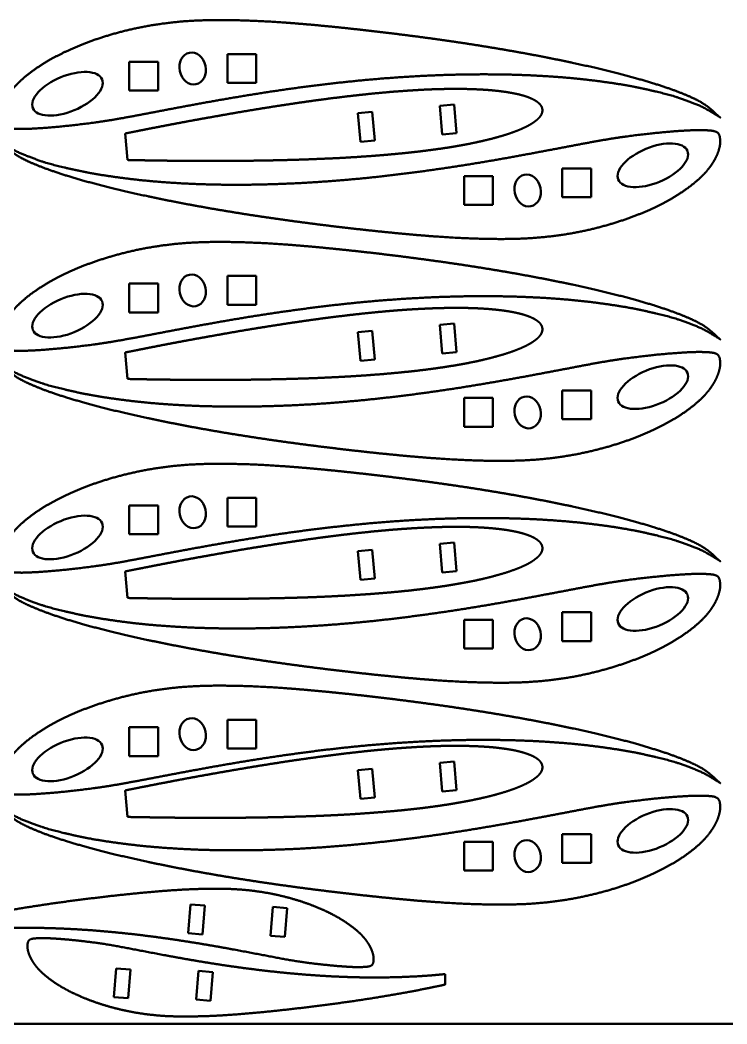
# Model space of a CAD drawing. Header units: inches. Extents: x -3.7 to 31.8, y -0.3 to 62.6.
# Drawn here: x 9.48 to 19.14, y 27.2 to 40.92 of the extents above; entities that cross this region are included whole.
import ezdxf

# ---------------------------------------------------------------- set-up
doc = ezdxf.new("R2010")
doc.units = ezdxf.units.IN
doc.header["$MEASUREMENT"] = 0
doc.layers.add('Visible (ISO)', color=7, linetype='Continuous', lineweight=50)

msp = doc.modelspace()

# ---------------------------------------------------------------- linework, layer by layer
at = {"layer": 'Visible (ISO)'}
for p, q in [((11.37, 40.349), (10.976, 40.349)), ((10.976, 40.349), (10.976, 39.956)), ((11.37, 39.956), (11.37, 40.349)), ((12.711, 40.454), (12.318, 40.454)), ((12.318, 40.454), (12.318, 40.06)), ((12.711, 40.06), (12.711, 40.454)), ((12.318, 40.06), (12.711, 40.06)), ((10.976, 39.956), (11.37, 39.956)), ((14.296, 39.665), (14.1, 39.647)), ((14.1, 39.647), (14.135, 39.255)), ((14.331, 39.272), (14.296, 39.665)), ((15.414, 39.764), (15.218, 39.747)), ((15.218, 39.747), (15.253, 39.355)), ((15.449, 39.372), (15.414, 39.764)), ((10.951, 39.007), (10.919, 39.369)), ((15.253, 39.355), (15.449, 39.372)), ((14.135, 39.255), (14.331, 39.272)), ((17.286, 38.891), (16.892, 38.891)), ((16.892, 38.891), (16.892, 38.497)), ((17.286, 38.497), (17.286, 38.891)), ((15.944, 38.786), (15.55, 38.786)), ((15.55, 38.786), (15.55, 38.393)), ((15.944, 38.393), (15.944, 38.786)), ((16.892, 38.497), (17.286, 38.497)), ((15.55, 38.393), (15.944, 38.393)), ((11.37, 37.318), (10.976, 37.318)), ((10.976, 37.318), (10.976, 36.924)), ((11.37, 36.924), (11.37, 37.318)), ((12.711, 37.422), (12.318, 37.422)), ((12.318, 37.422), (12.318, 37.029)), ((12.711, 37.029), (12.711, 37.422)), ((10.976, 36.924), (11.37, 36.924)), ((12.318, 37.029), (12.711, 37.029)), ((15.414, 36.772), (15.218, 36.755)), ((15.449, 36.38), (15.414, 36.772)), ((14.296, 36.672), (14.1, 36.655)), ((14.1, 36.655), (14.135, 36.263)), ((14.331, 36.28), (14.296, 36.672)), ((15.218, 36.755), (15.253, 36.363)), ((10.951, 36.015), (10.919, 36.377)), ((15.253, 36.363), (15.449, 36.38)), ((14.135, 36.263), (14.331, 36.28)), ((17.286, 35.859), (16.892, 35.859)), ((16.892, 35.859), (16.892, 35.466)), ((17.286, 35.466), (17.286, 35.859)), ((15.944, 35.755), (15.55, 35.755)), ((15.55, 35.755), (15.55, 35.361)), ((15.944, 35.361), (15.944, 35.755)), ((16.892, 35.466), (17.286, 35.466)), ((15.55, 35.361), (15.944, 35.361)), ((12.711, 34.391), (12.318, 34.391)), ((12.318, 34.391), (12.318, 33.997)), ((12.711, 33.997), (12.711, 34.391)), ((11.37, 34.286), (10.976, 34.286)), ((10.976, 34.286), (10.976, 33.893)), ((11.37, 33.893), (11.37, 34.286)), ((10.976, 33.893), (11.37, 33.893)), ((12.318, 33.997), (12.711, 33.997)), ((15.414, 33.78), (15.218, 33.763)), ((15.218, 33.763), (15.253, 33.37)), ((15.449, 33.388), (15.414, 33.78)), ((14.296, 33.68), (14.1, 33.663)), ((14.1, 33.663), (14.135, 33.271)), ((14.331, 33.288), (14.296, 33.68)), ((10.951, 33.023), (10.919, 33.385)), ((15.253, 33.37), (15.449, 33.388)), ((14.135, 33.271), (14.331, 33.288)), ((17.286, 32.828), (16.892, 32.828)), ((16.892, 32.828), (16.892, 32.434)), ((17.286, 32.434), (17.286, 32.828)), ((15.944, 32.723), (15.55, 32.723)), ((15.55, 32.723), (15.55, 32.33)), ((15.944, 32.33), (15.944, 32.723)), ((16.892, 32.434), (17.286, 32.434)), ((15.55, 32.33), (15.944, 32.33)), ((12.711, 31.359), (12.318, 31.359)), ((12.318, 31.359), (12.318, 30.966)), ((12.711, 30.966), (12.711, 31.359)), ((10.976, 31.255), (10.976, 30.861)), ((11.37, 31.255), (10.976, 31.255)), ((11.37, 30.861), (11.37, 31.255)), ((12.318, 30.966), (12.711, 30.966)), ((10.976, 30.861), (11.37, 30.861)), ((15.414, 30.788), (15.218, 30.77)), ((15.218, 30.77), (15.253, 30.378)), ((15.449, 30.396), (15.414, 30.788)), ((14.296, 30.688), (14.1, 30.671)), ((14.1, 30.671), (14.135, 30.279)), ((14.331, 30.296), (14.296, 30.688)), ((10.951, 30.031), (10.919, 30.392)), ((15.253, 30.378), (15.449, 30.396)), ((14.135, 30.279), (14.331, 30.296)), ((17.286, 29.797), (16.892, 29.797)), ((16.892, 29.797), (16.892, 29.403)), ((17.286, 29.403), (17.286, 29.797)), ((15.944, 29.692), (15.55, 29.692)), ((15.55, 29.692), (15.55, 29.298)), ((15.944, 29.298), (15.944, 29.692)), ((16.892, 29.403), (17.286, 29.403)), ((15.55, 29.298), (15.944, 29.298)), ((11.813, 28.835), (11.781, 28.442)), ((12.01, 28.819), (11.813, 28.835)), ((11.978, 28.426), (12.01, 28.819)), ((12.937, 28.8), (12.905, 28.408)), ((13.133, 28.784), (12.937, 28.8)), ((13.101, 28.392), (13.133, 28.784)), ((11.781, 28.442), (11.978, 28.426)), ((12.905, 28.408), (13.101, 28.392)), ((10.797, 27.961), (10.765, 27.569)), ((10.994, 27.945), (10.797, 27.961)), ((10.962, 27.553), (10.994, 27.945)), ((11.921, 27.927), (11.889, 27.534)), ((12.117, 27.911), (11.921, 27.927)), ((12.085, 27.518), (12.117, 27.911)), ((15.292, 27.883), (15.292, 27.74)), ((10.765, 27.569), (10.962, 27.553)), ((11.889, 27.534), (12.085, 27.518)), ((-3.674, 27.202), (31.759, 27.202))]:
    msp.add_line(p, q, dxfattribs=at)
for centre, major_axis, ratio in [((11.842, 40.257), (0.045, -0.215), 0.817733), ((10.131, 39.912), (0.473, 0.196), 0.475362), ((18.13, 38.935), (-0.473, -0.196), 0.475362), ((16.419, 38.59), (-0.045, 0.215), 0.817733), ((11.842, 37.225), (0.045, -0.215), 0.817733), ((10.131, 36.88), (0.473, 0.196), 0.475362), ((18.13, 35.903), (-0.473, -0.196), 0.475362), ((16.419, 35.558), (-0.045, 0.215), 0.817733), ((11.842, 34.194), (0.045, -0.215), 0.817733), ((10.131, 33.849), (0.473, 0.196), 0.475362), ((18.13, 32.872), (-0.473, -0.196), 0.475362), ((16.419, 32.527), (-0.045, 0.215), 0.817733), ((11.842, 31.162), (0.045, -0.215), 0.817733), ((10.131, 30.817), (0.473, 0.196), 0.475362), ((18.13, 29.84), (-0.473, -0.196), 0.475362), ((16.419, 29.495), (-0.045, 0.215), 0.817733)]:
    msp.add_ellipse(centre, major_axis=major_axis, ratio=ratio, dxfattribs=at)
for points, degree, knots in [([(19.053, 39.587), (19.053, 39.587), (19.041, 39.595), (18.982, 39.634), (18.982, 39.629), (18.798, 39.746), (18.716, 39.767), (18.457, 39.878), (18.24, 39.924), (17.925, 40.005), (17.602, 40.056), (17.228, 40.109), (16.834, 40.144), (16.412, 40.17), (15.973, 40.18), (15.518, 40.178), (15.055, 40.163), (14.588, 40.135), (14.121, 40.095), (13.661, 40.045), (13.209, 39.987), (12.772, 39.922), (12.353, 39.852), (11.954, 39.782), (11.579, 39.711), (11.23, 39.645), (10.908, 39.582), (10.614, 39.532), (10.344, 39.498), (10.1, 39.47), (9.883, 39.449), (9.694, 39.438), (9.536, 39.428), (9.405, 39.433), (9.304, 39.437), (9.224, 39.461), (9.211, 39.537), (9.205, 39.613), (9.226, 39.701), (9.26, 39.792), (9.315, 39.889), (9.387, 39.989), (9.482, 40.087), (9.598, 40.185), (9.733, 40.283), (9.888, 40.378), (10.061, 40.469), (10.251, 40.556), (10.459, 40.637), (10.682, 40.711), (10.921, 40.776), (11.172, 40.832), (11.439, 40.875), (11.718, 40.906), (12.012, 40.92), (12.322, 40.92), (12.645, 40.913), (12.979, 40.894), (13.325, 40.869), (13.679, 40.836), (14.039, 40.799), (14.402, 40.757), (14.766, 40.713), (15.127, 40.665), (15.484, 40.614), (15.832, 40.56), (16.171, 40.503), (16.499, 40.444), (16.812, 40.382), (17.11, 40.32), (17.391, 40.256), (17.653, 40.192), (17.894, 40.127), (18.112, 40.064), (18.31, 40), (18.479, 39.94), (18.633, 39.875), (18.747, 39.824), (18.86, 39.756), (18.908, 39.714), (18.997, 39.639), (19.002, 39.626), (19.043, 39.594), (19.053, 39.587), (19.053, 39.587)], 5, [-1, -1, -1, -1, -1, -1, -0.993452, -0.98756, -0.979253, -0.969034, -0.957285, -0.944279, -0.930259, -0.915409, -0.899867, -0.88375, -0.867165, -0.850213, -0.83299, -0.81559, -0.798102, -0.780614, -0.76321, -0.745973, -0.728985, -0.712325, -0.696073, -0.680307, -0.665097, -0.650486, -0.636501, -0.623172, -0.610538, -0.59865, -0.587609, -0.577556, -0.568651, -0.560737, -0.553486, -0.546561, -0.539588, -0.532169, -0.524204, -0.515739, -0.506781, -0.497336, -0.48741, -0.477009, -0.466145, -0.454854, -0.443167, -0.431115, -0.418729, -0.406034, -0.393048, -0.379774, -0.3662, -0.352315, -0.338113, -0.3236, -0.308799, -0.293754, -0.278514, -0.263136, -0.247678, -0.232202, -0.216768, -0.201431, -0.186243, -0.171254, -0.156512, -0.142066, -0.127966, -0.114263, -0.10101, -0.08826, -0.07607, -0.0645, -0.053614, -0.043466, -0.034068, -0.025421, -0.017617, -0.010963, -0.00602, 0, 0, 0, 0, 0, 0]), ([(10.919, 39.369), (10.939, 39.373), (10.994, 39.384), (11.085, 39.402), (11.213, 39.428), (11.358, 39.456), (11.508, 39.485), (11.661, 39.514), (11.817, 39.543), (11.977, 39.572), (12.139, 39.601), (12.303, 39.63), (12.469, 39.659), (12.636, 39.687), (12.804, 39.714), (12.974, 39.741), (13.143, 39.767), (13.312, 39.792), (13.481, 39.816), (13.649, 39.839), (13.816, 39.86), (13.981, 39.88), (14.143, 39.898), (14.304, 39.915), (14.462, 39.93), (14.616, 39.943), (14.767, 39.954), (14.914, 39.963), (15.057, 39.971), (15.196, 39.976), (15.33, 39.978), (15.458, 39.979), (15.581, 39.978), (15.698, 39.974), (15.81, 39.969), (15.915, 39.961), (16.013, 39.951), (16.105, 39.94), (16.19, 39.926), (16.267, 39.911), (16.338, 39.894), (16.4, 39.875), (16.456, 39.854), (16.503, 39.832), (16.543, 39.808), (16.575, 39.783), (16.6, 39.756), (16.616, 39.727), (16.623, 39.696), (16.621, 39.664), (16.611, 39.632), (16.592, 39.601), (16.564, 39.57), (16.529, 39.54), (16.486, 39.51), (16.436, 39.48), (16.377, 39.45), (16.311, 39.421), (16.237, 39.392), (16.156, 39.363), (16.068, 39.336), (15.973, 39.309), (15.871, 39.283), (15.762, 39.258), (15.648, 39.233), (15.527, 39.21), (15.4, 39.188), (15.268, 39.167), (15.131, 39.148), (14.989, 39.129), (14.842, 39.112), (14.692, 39.097), (14.537, 39.082), (14.379, 39.069), (14.219, 39.057), (14.055, 39.046), (13.889, 39.036), (13.721, 39.028), (13.552, 39.021), (13.382, 39.014), (13.211, 39.009), (13.039, 39.004), (12.868, 39.001), (12.698, 38.998), (12.528, 38.996), (12.359, 38.995), (12.193, 38.994), (12.028, 38.994), (11.866, 38.995), (11.707, 38.996), (11.551, 38.997), (11.399, 38.999), (11.251, 39.001), (11.12, 39.004), (11.028, 39.005), (10.972, 39.007), (10.951, 39.007)], 4, [0.1162186, 0.1162186, 0.1162186, 0.1162186, 0.1162186, 0.1216716, 0.1306685, 0.1398079, 0.1490772, 0.1584637, 0.1679549, 0.1775388, 0.1872032, 0.1969361, 0.2067257, 0.2165603, 0.226428, 0.2363173, 0.2462166, 0.2561142, 0.2659987, 0.2758584, 0.2856819, 0.2954577, 0.3051742, 0.3148198, 0.3243831, 0.3338524, 0.343216, 0.3524623, 0.3615794, 0.3705553, 0.3793781, 0.3880354, 0.3965147, 0.4048035, 0.4128887, 0.420757, 0.4283948, 0.4357882, 0.4429226, 0.4497836, 0.4563564, 0.4626268, 0.4685814, 0.47421, 0.4795081, 0.4844828, 0.4891614, 0.4936018, 0.4978859, 0.5021141, 0.5063982, 0.5108386, 0.5155172, 0.5204919, 0.52579, 0.5314186, 0.5373732, 0.5436436, 0.5502164, 0.5570774, 0.5642118, 0.5716052, 0.579243, 0.5871113, 0.5951965, 0.6034853, 0.6119646, 0.6206219, 0.6294447, 0.6384206, 0.6475377, 0.656784, 0.6661476, 0.6756169, 0.6851802, 0.6948258, 0.7045423, 0.7143181, 0.7241416, 0.7340013, 0.7438858, 0.7537834, 0.7636827, 0.773572, 0.7834397, 0.7932743, 0.8030639, 0.8127968, 0.8224612, 0.8320451, 0.8415363, 0.8509228, 0.8601921, 0.8693315, 0.8783284, 0.8837814, 0.8837814, 0.8837814, 0.8837814, 0.8837814]), ([(9.209, 39.259), (9.209, 39.26), (9.22, 39.252), (9.279, 39.212), (9.28, 39.217), (9.464, 39.1), (9.546, 39.08), (9.804, 38.968), (10.022, 38.923), (10.337, 38.842), (10.66, 38.791), (11.033, 38.738), (11.427, 38.702), (11.849, 38.677), (12.289, 38.666), (12.743, 38.668), (13.206, 38.684), (13.674, 38.712), (14.14, 38.751), (14.601, 38.802), (15.052, 38.86), (15.489, 38.925), (15.909, 38.994), (16.307, 39.065), (16.682, 39.136), (17.031, 39.202), (17.353, 39.264), (17.647, 39.314), (17.917, 39.349), (18.162, 39.376), (18.379, 39.397), (18.568, 39.409), (18.725, 39.418), (18.857, 39.414), (18.958, 39.409), (19.037, 39.386), (19.05, 39.309), (19.056, 39.233), (19.036, 39.145), (19.002, 39.054), (18.947, 38.957), (18.874, 38.858), (18.779, 38.759), (18.663, 38.662), (18.528, 38.564), (18.373, 38.469), (18.201, 38.377), (18.01, 38.29), (17.803, 38.21), (17.579, 38.136), (17.341, 38.07), (17.089, 38.014), (16.823, 37.971), (16.543, 37.941), (16.249, 37.926), (15.94, 37.926), (15.617, 37.934), (15.282, 37.952), (14.937, 37.978), (14.583, 38.011), (14.223, 38.048), (13.859, 38.089), (13.495, 38.134), (13.134, 38.182), (12.778, 38.233), (12.429, 38.287), (12.09, 38.344), (11.763, 38.403), (11.449, 38.464), (11.151, 38.527), (10.87, 38.59), (10.609, 38.654), (10.367, 38.719), (10.149, 38.782), (9.951, 38.847), (9.782, 38.907), (9.628, 38.971), (9.514, 39.023), (9.401, 39.09), (9.354, 39.133), (9.265, 39.207), (9.26, 39.221), (9.218, 39.252), (9.209, 39.259), (9.209, 39.259)], 5, [-1, -1, -1, -1, -1, -1, -0.993452, -0.98756, -0.979253, -0.969034, -0.957285, -0.944279, -0.930259, -0.915409, -0.899867, -0.88375, -0.867165, -0.850213, -0.83299, -0.81559, -0.798102, -0.780614, -0.76321, -0.745973, -0.728985, -0.712325, -0.696073, -0.680307, -0.665097, -0.650486, -0.636501, -0.623172, -0.610538, -0.59865, -0.587609, -0.577556, -0.568651, -0.560737, -0.553486, -0.546561, -0.539588, -0.532169, -0.524204, -0.515739, -0.506781, -0.497336, -0.48741, -0.477009, -0.466145, -0.454854, -0.443167, -0.431115, -0.418729, -0.406034, -0.393048, -0.379774, -0.3662, -0.352315, -0.338113, -0.3236, -0.308799, -0.293754, -0.278514, -0.263136, -0.247678, -0.232202, -0.216768, -0.201431, -0.186243, -0.171254, -0.156512, -0.142066, -0.127966, -0.114263, -0.10101, -0.08826, -0.07607, -0.0645, -0.053614, -0.043466, -0.034068, -0.025421, -0.017617, -0.010963, -0.00602, 0, 0, 0, 0, 0, 0]), ([(19.053, 36.556), (19.053, 36.555), (19.041, 36.563), (18.982, 36.603), (18.982, 36.598), (18.798, 36.715), (18.716, 36.735), (18.457, 36.847), (18.24, 36.892), (17.925, 36.973), (17.602, 37.024), (17.228, 37.077), (16.834, 37.113), (16.412, 37.138), (15.973, 37.149), (15.518, 37.147), (15.055, 37.131), (14.588, 37.103), (14.121, 37.064), (13.661, 37.013), (13.209, 36.955), (12.772, 36.89), (12.353, 36.821), (11.954, 36.75), (11.579, 36.679), (11.23, 36.613), (10.908, 36.551), (10.614, 36.501), (10.344, 36.466), (10.1, 36.439), (9.883, 36.418), (9.694, 36.406), (9.536, 36.397), (9.405, 36.401), (9.304, 36.406), (9.224, 36.429), (9.211, 36.506), (9.205, 36.582), (9.226, 36.67), (9.26, 36.761), (9.315, 36.858), (9.387, 36.957), (9.482, 37.056), (9.598, 37.153), (9.733, 37.251), (9.888, 37.346), (10.061, 37.438), (10.251, 37.525), (10.459, 37.605), (10.682, 37.679), (10.921, 37.745), (11.172, 37.801), (11.439, 37.844), (11.718, 37.874), (12.012, 37.889), (12.322, 37.889), (12.645, 37.881), (12.979, 37.863), (13.325, 37.837), (13.679, 37.804), (14.039, 37.767), (14.402, 37.726), (14.766, 37.681), (15.127, 37.633), (15.484, 37.582), (15.832, 37.528), (16.171, 37.471), (16.499, 37.412), (16.812, 37.351), (17.11, 37.288), (17.391, 37.225), (17.653, 37.161), (17.894, 37.096), (18.112, 37.033), (18.31, 36.968), (18.479, 36.908), (18.633, 36.844), (18.747, 36.792), (18.86, 36.725), (18.908, 36.682), (18.997, 36.608), (19.002, 36.594), (19.043, 36.563), (19.053, 36.556), (19.053, 36.556)], 5, [-1, -1, -1, -1, -1, -1, -0.993452, -0.98756, -0.979253, -0.969034, -0.957285, -0.944279, -0.930259, -0.915409, -0.899867, -0.88375, -0.867165, -0.850213, -0.83299, -0.81559, -0.798102, -0.780614, -0.76321, -0.745973, -0.728985, -0.712325, -0.696073, -0.680307, -0.665097, -0.650486, -0.636501, -0.623172, -0.610538, -0.59865, -0.587609, -0.577556, -0.568651, -0.560737, -0.553486, -0.546561, -0.539588, -0.532169, -0.524204, -0.515739, -0.506781, -0.497336, -0.48741, -0.477009, -0.466145, -0.454854, -0.443167, -0.431115, -0.418729, -0.406034, -0.393048, -0.379774, -0.3662, -0.352315, -0.338113, -0.3236, -0.308799, -0.293754, -0.278514, -0.263136, -0.247678, -0.232202, -0.216768, -0.201431, -0.186243, -0.171254, -0.156512, -0.142066, -0.127966, -0.114263, -0.10101, -0.08826, -0.07607, -0.0645, -0.053614, -0.043466, -0.034068, -0.025421, -0.017617, -0.010963, -0.00602, 0, 0, 0, 0, 0, 0]), ([(10.919, 36.377), (10.939, 36.381), (10.994, 36.392), (11.085, 36.41), (11.213, 36.435), (11.358, 36.464), (11.508, 36.493), (11.661, 36.522), (11.817, 36.551), (11.977, 36.58), (12.139, 36.609), (12.303, 36.638), (12.469, 36.667), (12.636, 36.695), (12.804, 36.722), (12.974, 36.749), (13.143, 36.775), (13.312, 36.8), (13.481, 36.824), (13.649, 36.847), (13.816, 36.868), (13.981, 36.888), (14.143, 36.906), (14.304, 36.923), (14.462, 36.938), (14.616, 36.951), (14.767, 36.962), (14.914, 36.971), (15.057, 36.978), (15.196, 36.983), (15.33, 36.986), (15.458, 36.987), (15.581, 36.986), (15.698, 36.982), (15.81, 36.977), (15.915, 36.969), (16.013, 36.959), (16.105, 36.948), (16.19, 36.934), (16.267, 36.919), (16.338, 36.902), (16.4, 36.883), (16.456, 36.862), (16.503, 36.84), (16.543, 36.816), (16.575, 36.791), (16.6, 36.764), (16.616, 36.734), (16.623, 36.703), (16.621, 36.672), (16.611, 36.64), (16.592, 36.609), (16.564, 36.578), (16.529, 36.548), (16.486, 36.518), (16.436, 36.488), (16.377, 36.458), (16.311, 36.429), (16.237, 36.4), (16.156, 36.371), (16.068, 36.344), (15.973, 36.317), (15.871, 36.291), (15.762, 36.265), (15.648, 36.241), (15.527, 36.218), (15.4, 36.196), (15.268, 36.175), (15.131, 36.156), (14.989, 36.137), (14.842, 36.12), (14.692, 36.105), (14.537, 36.09), (14.379, 36.077), (14.219, 36.065), (14.055, 36.054), (13.889, 36.044), (13.721, 36.036), (13.552, 36.028), (13.382, 36.022), (13.211, 36.017), (13.039, 36.012), (12.868, 36.009), (12.698, 36.006), (12.528, 36.004), (12.359, 36.003), (12.193, 36.002), (12.028, 36.002), (11.866, 36.003), (11.707, 36.004), (11.551, 36.005), (11.399, 36.007), (11.251, 36.009), (11.12, 36.012), (11.028, 36.013), (10.972, 36.015), (10.951, 36.015)], 4, [0.1162186, 0.1162186, 0.1162186, 0.1162186, 0.1162186, 0.1216716, 0.1306685, 0.1398079, 0.1490772, 0.1584637, 0.1679549, 0.1775388, 0.1872032, 0.1969361, 0.2067257, 0.2165603, 0.226428, 0.2363173, 0.2462166, 0.2561142, 0.2659987, 0.2758584, 0.2856819, 0.2954577, 0.3051742, 0.3148198, 0.3243831, 0.3338524, 0.343216, 0.3524623, 0.3615794, 0.3705553, 0.3793781, 0.3880354, 0.3965147, 0.4048035, 0.4128887, 0.420757, 0.4283948, 0.4357882, 0.4429226, 0.4497836, 0.4563564, 0.4626268, 0.4685814, 0.47421, 0.4795081, 0.4844828, 0.4891614, 0.4936018, 0.4978859, 0.5021141, 0.5063982, 0.5108386, 0.5155172, 0.5204919, 0.52579, 0.5314186, 0.5373732, 0.5436436, 0.5502164, 0.5570774, 0.5642118, 0.5716052, 0.579243, 0.5871113, 0.5951965, 0.6034853, 0.6119646, 0.6206219, 0.6294447, 0.6384206, 0.6475377, 0.656784, 0.6661476, 0.6756169, 0.6851802, 0.6948258, 0.7045423, 0.7143181, 0.7241416, 0.7340013, 0.7438858, 0.7537834, 0.7636827, 0.773572, 0.7834397, 0.7932743, 0.8030639, 0.8127968, 0.8224612, 0.8320451, 0.8415363, 0.8509228, 0.8601921, 0.8693315, 0.8783284, 0.8837814, 0.8837814, 0.8837814, 0.8837814, 0.8837814]), ([(9.209, 36.228), (9.209, 36.228), (9.22, 36.22), (9.279, 36.181), (9.28, 36.186), (9.464, 36.069), (9.546, 36.048), (9.804, 35.937), (10.022, 35.891), (10.337, 35.81), (10.66, 35.759), (11.033, 35.706), (11.427, 35.671), (11.849, 35.645), (12.289, 35.635), (12.743, 35.637), (13.206, 35.652), (13.674, 35.68), (14.14, 35.72), (14.601, 35.77), (15.052, 35.828), (15.489, 35.893), (15.909, 35.963), (16.307, 36.033), (16.682, 36.104), (17.031, 36.17), (17.353, 36.233), (17.647, 36.283), (17.917, 36.317), (18.162, 36.345), (18.379, 36.366), (18.568, 36.377), (18.725, 36.387), (18.857, 36.382), (18.958, 36.378), (19.037, 36.354), (19.05, 36.278), (19.056, 36.202), (19.036, 36.114), (19.002, 36.023), (18.947, 35.926), (18.874, 35.826), (18.779, 35.728), (18.663, 35.63), (18.528, 35.532), (18.373, 35.437), (18.201, 35.346), (18.01, 35.259), (17.803, 35.178), (17.579, 35.104), (17.341, 35.039), (17.089, 34.983), (16.823, 34.94), (16.543, 34.909), (16.249, 34.895), (15.94, 34.895), (15.617, 34.902), (15.282, 34.921), (14.937, 34.946), (14.583, 34.979), (14.223, 35.016), (13.859, 35.058), (13.495, 35.102), (13.134, 35.15), (12.778, 35.201), (12.429, 35.255), (12.09, 35.312), (11.763, 35.371), (11.449, 35.433), (11.151, 35.495), (10.87, 35.559), (10.609, 35.623), (10.367, 35.688), (10.149, 35.751), (9.951, 35.815), (9.782, 35.875), (9.628, 35.94), (9.514, 35.991), (9.401, 36.059), (9.354, 36.101), (9.265, 36.176), (9.26, 36.189), (9.218, 36.221), (9.209, 36.228), (9.209, 36.228)], 5, [-1, -1, -1, -1, -1, -1, -0.993452, -0.98756, -0.979253, -0.969034, -0.957285, -0.944279, -0.930259, -0.915409, -0.899867, -0.88375, -0.867165, -0.850213, -0.83299, -0.81559, -0.798102, -0.780614, -0.76321, -0.745973, -0.728985, -0.712325, -0.696073, -0.680307, -0.665097, -0.650486, -0.636501, -0.623172, -0.610538, -0.59865, -0.587609, -0.577556, -0.568651, -0.560737, -0.553486, -0.546561, -0.539588, -0.532169, -0.524204, -0.515739, -0.506781, -0.497336, -0.48741, -0.477009, -0.466145, -0.454854, -0.443167, -0.431115, -0.418729, -0.406034, -0.393048, -0.379774, -0.3662, -0.352315, -0.338113, -0.3236, -0.308799, -0.293754, -0.278514, -0.263136, -0.247678, -0.232202, -0.216768, -0.201431, -0.186243, -0.171254, -0.156512, -0.142066, -0.127966, -0.114263, -0.10101, -0.08826, -0.07607, -0.0645, -0.053614, -0.043466, -0.034068, -0.025421, -0.017617, -0.010963, -0.00602, 0, 0, 0, 0, 0, 0]), ([(19.053, 33.524), (19.053, 33.524), (19.041, 33.532), (18.982, 33.571), (18.982, 33.566), (18.798, 33.683), (18.716, 33.704), (18.457, 33.815), (18.24, 33.861), (17.925, 33.942), (17.602, 33.993), (17.228, 34.046), (16.834, 34.081), (16.412, 34.107), (15.973, 34.117), (15.518, 34.115), (15.055, 34.1), (14.588, 34.072), (14.121, 34.032), (13.661, 33.982), (13.209, 33.924), (12.772, 33.859), (12.353, 33.789), (11.954, 33.719), (11.579, 33.648), (11.23, 33.582), (10.908, 33.519), (10.614, 33.469), (10.344, 33.435), (10.1, 33.407), (9.883, 33.386), (9.694, 33.375), (9.536, 33.365), (9.405, 33.37), (9.304, 33.374), (9.224, 33.398), (9.211, 33.474), (9.205, 33.55), (9.226, 33.638), (9.26, 33.729), (9.315, 33.826), (9.387, 33.926), (9.482, 34.024), (9.598, 34.122), (9.733, 34.22), (9.888, 34.315), (10.061, 34.406), (10.251, 34.493), (10.459, 34.574), (10.682, 34.648), (10.921, 34.713), (11.172, 34.769), (11.439, 34.812), (11.718, 34.843), (12.012, 34.857), (12.322, 34.857), (12.645, 34.85), (12.979, 34.831), (13.325, 34.806), (13.679, 34.773), (14.039, 34.736), (14.402, 34.694), (14.766, 34.65), (15.127, 34.602), (15.484, 34.551), (15.832, 34.497), (16.171, 34.44), (16.499, 34.381), (16.812, 34.319), (17.11, 34.257), (17.391, 34.193), (17.653, 34.129), (17.894, 34.064), (18.112, 34.001), (18.31, 33.937), (18.479, 33.877), (18.633, 33.812), (18.747, 33.761), (18.86, 33.693), (18.908, 33.651), (18.997, 33.576), (19.002, 33.563), (19.043, 33.531), (19.053, 33.524), (19.053, 33.524)], 5, [-1, -1, -1, -1, -1, -1, -0.993452, -0.98756, -0.979253, -0.969034, -0.957285, -0.944279, -0.930259, -0.915409, -0.899867, -0.88375, -0.867165, -0.850213, -0.83299, -0.81559, -0.798102, -0.780614, -0.76321, -0.745973, -0.728985, -0.712325, -0.696073, -0.680307, -0.665097, -0.650486, -0.636501, -0.623172, -0.610538, -0.59865, -0.587609, -0.577556, -0.568651, -0.560737, -0.553486, -0.546561, -0.539588, -0.532169, -0.524204, -0.515739, -0.506781, -0.497336, -0.48741, -0.477009, -0.466145, -0.454854, -0.443167, -0.431115, -0.418729, -0.406034, -0.393048, -0.379774, -0.3662, -0.352315, -0.338113, -0.3236, -0.308799, -0.293754, -0.278514, -0.263136, -0.247678, -0.232202, -0.216768, -0.201431, -0.186243, -0.171254, -0.156512, -0.142066, -0.127966, -0.114263, -0.10101, -0.08826, -0.07607, -0.0645, -0.053614, -0.043466, -0.034068, -0.025421, -0.017617, -0.010963, -0.00602, 0, 0, 0, 0, 0, 0]), ([(10.919, 33.385), (10.939, 33.389), (10.994, 33.4), (11.085, 33.418), (11.213, 33.443), (11.358, 33.472), (11.508, 33.501), (11.661, 33.53), (11.817, 33.559), (11.977, 33.588), (12.139, 33.617), (12.303, 33.646), (12.469, 33.675), (12.636, 33.703), (12.804, 33.73), (12.974, 33.757), (13.143, 33.783), (13.312, 33.808), (13.481, 33.832), (13.649, 33.855), (13.816, 33.876), (13.981, 33.896), (14.143, 33.914), (14.304, 33.931), (14.462, 33.946), (14.616, 33.959), (14.767, 33.97), (14.914, 33.979), (15.057, 33.986), (15.196, 33.991), (15.33, 33.994), (15.458, 33.995), (15.581, 33.994), (15.698, 33.99), (15.81, 33.985), (15.915, 33.977), (16.013, 33.967), (16.105, 33.956), (16.19, 33.942), (16.267, 33.927), (16.338, 33.909), (16.4, 33.891), (16.456, 33.87), (16.503, 33.848), (16.543, 33.824), (16.575, 33.799), (16.6, 33.771), (16.616, 33.742), (16.623, 33.711), (16.621, 33.68), (16.611, 33.648), (16.592, 33.617), (16.564, 33.586), (16.529, 33.556), (16.486, 33.525), (16.436, 33.495), (16.377, 33.466), (16.311, 33.436), (16.237, 33.408), (16.156, 33.379), (16.068, 33.352), (15.973, 33.325), (15.871, 33.298), (15.762, 33.273), (15.648, 33.249), (15.527, 33.226), (15.4, 33.204), (15.268, 33.183), (15.131, 33.164), (14.989, 33.145), (14.842, 33.128), (14.692, 33.112), (14.537, 33.098), (14.379, 33.085), (14.219, 33.073), (14.055, 33.062), (13.889, 33.052), (13.721, 33.044), (13.552, 33.036), (13.382, 33.03), (13.211, 33.025), (13.039, 33.02), (12.868, 33.017), (12.698, 33.014), (12.528, 33.012), (12.359, 33.011), (12.193, 33.01), (12.028, 33.01), (11.866, 33.01), (11.707, 33.011), (11.551, 33.013), (11.399, 33.015), (11.251, 33.017), (11.12, 33.019), (11.028, 33.021), (10.972, 33.022), (10.951, 33.023)], 4, [0.1162186, 0.1162186, 0.1162186, 0.1162186, 0.1162186, 0.1216716, 0.1306685, 0.1398079, 0.1490772, 0.1584637, 0.1679549, 0.1775388, 0.1872032, 0.1969361, 0.2067257, 0.2165603, 0.226428, 0.2363173, 0.2462166, 0.2561142, 0.2659987, 0.2758584, 0.2856819, 0.2954577, 0.3051742, 0.3148198, 0.3243831, 0.3338524, 0.343216, 0.3524623, 0.3615794, 0.3705553, 0.3793781, 0.3880354, 0.3965147, 0.4048035, 0.4128887, 0.420757, 0.4283948, 0.4357882, 0.4429226, 0.4497836, 0.4563564, 0.4626268, 0.4685814, 0.47421, 0.4795081, 0.4844828, 0.4891614, 0.4936018, 0.4978859, 0.5021141, 0.5063982, 0.5108386, 0.5155172, 0.5204919, 0.52579, 0.5314186, 0.5373732, 0.5436436, 0.5502164, 0.5570774, 0.5642118, 0.5716052, 0.579243, 0.5871113, 0.5951965, 0.6034853, 0.6119646, 0.6206219, 0.6294447, 0.6384206, 0.6475377, 0.656784, 0.6661476, 0.6756169, 0.6851802, 0.6948258, 0.7045423, 0.7143181, 0.7241416, 0.7340013, 0.7438858, 0.7537834, 0.7636827, 0.773572, 0.7834397, 0.7932743, 0.8030639, 0.8127968, 0.8224612, 0.8320451, 0.8415363, 0.8509228, 0.8601921, 0.8693315, 0.8783284, 0.8837814, 0.8837814, 0.8837814, 0.8837814, 0.8837814]), ([(9.209, 33.196), (9.209, 33.197), (9.22, 33.189), (9.279, 33.149), (9.28, 33.154), (9.464, 33.037), (9.546, 33.017), (9.804, 32.905), (10.022, 32.86), (10.337, 32.779), (10.66, 32.728), (11.033, 32.675), (11.427, 32.639), (11.849, 32.614), (12.289, 32.603), (12.743, 32.605), (13.206, 32.621), (13.674, 32.649), (14.14, 32.688), (14.601, 32.739), (15.052, 32.797), (15.489, 32.862), (15.909, 32.931), (16.307, 33.002), (16.682, 33.073), (17.031, 33.139), (17.353, 33.201), (17.647, 33.251), (17.917, 33.286), (18.162, 33.313), (18.379, 33.334), (18.568, 33.346), (18.725, 33.355), (18.857, 33.351), (18.958, 33.346), (19.037, 33.323), (19.05, 33.246), (19.056, 33.17), (19.036, 33.082), (19.002, 32.991), (18.947, 32.894), (18.874, 32.795), (18.779, 32.696), (18.663, 32.599), (18.528, 32.501), (18.373, 32.406), (18.201, 32.314), (18.01, 32.227), (17.803, 32.147), (17.579, 32.073), (17.341, 32.007), (17.089, 31.951), (16.823, 31.908), (16.543, 31.878), (16.249, 31.863), (15.94, 31.863), (15.617, 31.871), (15.282, 31.889), (14.937, 31.915), (14.583, 31.948), (14.223, 31.985), (13.859, 32.026), (13.495, 32.071), (13.134, 32.119), (12.778, 32.17), (12.429, 32.224), (12.09, 32.281), (11.763, 32.34), (11.449, 32.401), (11.151, 32.464), (10.87, 32.527), (10.609, 32.591), (10.367, 32.656), (10.149, 32.719), (9.951, 32.784), (9.782, 32.844), (9.628, 32.908), (9.514, 32.96), (9.401, 33.027), (9.354, 33.07), (9.265, 33.144), (9.26, 33.158), (9.218, 33.189), (9.209, 33.196), (9.209, 33.196)], 5, [-1, -1, -1, -1, -1, -1, -0.993452, -0.98756, -0.979253, -0.969034, -0.957285, -0.944279, -0.930259, -0.915409, -0.899867, -0.88375, -0.867165, -0.850213, -0.83299, -0.81559, -0.798102, -0.780614, -0.76321, -0.745973, -0.728985, -0.712325, -0.696073, -0.680307, -0.665097, -0.650486, -0.636501, -0.623172, -0.610538, -0.59865, -0.587609, -0.577556, -0.568651, -0.560737, -0.553486, -0.546561, -0.539588, -0.532169, -0.524204, -0.515739, -0.506781, -0.497336, -0.48741, -0.477009, -0.466145, -0.454854, -0.443167, -0.431115, -0.418729, -0.406034, -0.393048, -0.379774, -0.3662, -0.352315, -0.338113, -0.3236, -0.308799, -0.293754, -0.278514, -0.263136, -0.247678, -0.232202, -0.216768, -0.201431, -0.186243, -0.171254, -0.156512, -0.142066, -0.127966, -0.114263, -0.10101, -0.08826, -0.07607, -0.0645, -0.053614, -0.043466, -0.034068, -0.025421, -0.017617, -0.010963, -0.00602, 0, 0, 0, 0, 0, 0]), ([(19.053, 30.493), (19.053, 30.492), (19.041, 30.5), (18.982, 30.54), (18.982, 30.535), (18.798, 30.652), (18.716, 30.672), (18.457, 30.784), (18.24, 30.829), (17.925, 30.91), (17.602, 30.961), (17.228, 31.014), (16.834, 31.05), (16.412, 31.075), (15.973, 31.086), (15.518, 31.084), (15.055, 31.068), (14.588, 31.04), (14.121, 31.001), (13.661, 30.95), (13.209, 30.892), (12.772, 30.827), (12.353, 30.758), (11.954, 30.687), (11.579, 30.616), (11.23, 30.55), (10.908, 30.488), (10.614, 30.438), (10.344, 30.403), (10.1, 30.376), (9.883, 30.355), (9.694, 30.343), (9.536, 30.334), (9.405, 30.338), (9.304, 30.343), (9.224, 30.366), (9.211, 30.443), (9.205, 30.519), (9.226, 30.607), (9.26, 30.698), (9.315, 30.795), (9.387, 30.894), (9.482, 30.993), (9.598, 31.09), (9.733, 31.188), (9.888, 31.283), (10.061, 31.375), (10.251, 31.462), (10.459, 31.542), (10.682, 31.616), (10.921, 31.682), (11.172, 31.738), (11.439, 31.781), (11.718, 31.811), (12.012, 31.826), (12.322, 31.826), (12.645, 31.818), (12.979, 31.8), (13.325, 31.774), (13.679, 31.741), (14.039, 31.704), (14.402, 31.663), (14.766, 31.618), (15.127, 31.57), (15.484, 31.519), (15.832, 31.465), (16.171, 31.408), (16.499, 31.349), (16.812, 31.288), (17.11, 31.225), (17.391, 31.162), (17.653, 31.098), (17.894, 31.033), (18.112, 30.97), (18.31, 30.905), (18.479, 30.845), (18.633, 30.781), (18.747, 30.729), (18.86, 30.662), (18.908, 30.619), (18.997, 30.545), (19.002, 30.531), (19.043, 30.5), (19.053, 30.493), (19.053, 30.493)], 5, [-1, -1, -1, -1, -1, -1, -0.993452, -0.98756, -0.979253, -0.969034, -0.957285, -0.944279, -0.930259, -0.915409, -0.899867, -0.88375, -0.867165, -0.850213, -0.83299, -0.81559, -0.798102, -0.780614, -0.76321, -0.745973, -0.728985, -0.712325, -0.696073, -0.680307, -0.665097, -0.650486, -0.636501, -0.623172, -0.610538, -0.59865, -0.587609, -0.577556, -0.568651, -0.560737, -0.553486, -0.546561, -0.539588, -0.532169, -0.524204, -0.515739, -0.506781, -0.497336, -0.48741, -0.477009, -0.466145, -0.454854, -0.443167, -0.431115, -0.418729, -0.406034, -0.393048, -0.379774, -0.3662, -0.352315, -0.338113, -0.3236, -0.308799, -0.293754, -0.278514, -0.263136, -0.247678, -0.232202, -0.216768, -0.201431, -0.186243, -0.171254, -0.156512, -0.142066, -0.127966, -0.114263, -0.10101, -0.08826, -0.07607, -0.0645, -0.053614, -0.043466, -0.034068, -0.025421, -0.017617, -0.010963, -0.00602, 0, 0, 0, 0, 0, 0]), ([(10.919, 30.392), (10.939, 30.397), (10.994, 30.408), (11.085, 30.426), (11.213, 30.451), (11.358, 30.48), (11.508, 30.508), (11.661, 30.538), (11.817, 30.567), (11.977, 30.596), (12.139, 30.625), (12.303, 30.654), (12.469, 30.682), (12.636, 30.711), (12.804, 30.738), (12.974, 30.765), (13.143, 30.791), (13.312, 30.816), (13.481, 30.84), (13.649, 30.862), (13.816, 30.884), (13.981, 30.904), (14.143, 30.922), (14.304, 30.939), (14.462, 30.954), (14.616, 30.967), (14.767, 30.978), (14.914, 30.987), (15.057, 30.994), (15.196, 30.999), (15.33, 31.002), (15.458, 31.003), (15.581, 31.001), (15.698, 30.998), (15.81, 30.992), (15.915, 30.985), (16.013, 30.975), (16.105, 30.963), (16.19, 30.95), (16.267, 30.935), (16.338, 30.917), (16.4, 30.898), (16.456, 30.878), (16.503, 30.856), (16.543, 30.832), (16.575, 30.807), (16.6, 30.779), (16.616, 30.75), (16.623, 30.719), (16.621, 30.687), (16.611, 30.656), (16.592, 30.625), (16.564, 30.594), (16.529, 30.564), (16.486, 30.533), (16.436, 30.503), (16.377, 30.474), (16.311, 30.444), (16.237, 30.415), (16.156, 30.387), (16.068, 30.359), (15.973, 30.332), (15.871, 30.306), (15.762, 30.281), (15.648, 30.257), (15.527, 30.234), (15.4, 30.212), (15.268, 30.191), (15.131, 30.171), (14.989, 30.153), (14.842, 30.136), (14.692, 30.12), (14.537, 30.106), (14.379, 30.093), (14.219, 30.081), (14.055, 30.07), (13.889, 30.06), (13.721, 30.052), (13.552, 30.044), (13.382, 30.038), (13.211, 30.033), (13.039, 30.028), (12.868, 30.025), (12.698, 30.022), (12.528, 30.02), (12.359, 30.018), (12.193, 30.018), (12.028, 30.018), (11.866, 30.018), (11.707, 30.019), (11.551, 30.021), (11.399, 30.023), (11.251, 30.025), (11.12, 30.027), (11.028, 30.029), (10.972, 30.03), (10.951, 30.031)], 4, [0.1162186, 0.1162186, 0.1162186, 0.1162186, 0.1162186, 0.1216716, 0.1306685, 0.1398079, 0.1490772, 0.1584637, 0.1679549, 0.1775388, 0.1872032, 0.1969361, 0.2067257, 0.2165603, 0.226428, 0.2363173, 0.2462166, 0.2561142, 0.2659987, 0.2758584, 0.2856819, 0.2954577, 0.3051742, 0.3148198, 0.3243831, 0.3338524, 0.343216, 0.3524623, 0.3615794, 0.3705553, 0.3793781, 0.3880354, 0.3965147, 0.4048035, 0.4128887, 0.420757, 0.4283948, 0.4357882, 0.4429226, 0.4497836, 0.4563564, 0.4626268, 0.4685814, 0.47421, 0.4795081, 0.4844828, 0.4891614, 0.4936018, 0.4978859, 0.5021141, 0.5063982, 0.5108386, 0.5155172, 0.5204919, 0.52579, 0.5314186, 0.5373732, 0.5436436, 0.5502164, 0.5570774, 0.5642118, 0.5716052, 0.579243, 0.5871113, 0.5951965, 0.6034853, 0.6119646, 0.6206219, 0.6294447, 0.6384206, 0.6475377, 0.656784, 0.6661476, 0.6756169, 0.6851802, 0.6948258, 0.7045423, 0.7143181, 0.7241416, 0.7340013, 0.7438858, 0.7537834, 0.7636827, 0.773572, 0.7834397, 0.7932743, 0.8030639, 0.8127968, 0.8224612, 0.8320451, 0.8415363, 0.8509228, 0.8601921, 0.8693315, 0.8783284, 0.8837814, 0.8837814, 0.8837814, 0.8837814, 0.8837814]), ([(9.209, 30.165), (9.209, 30.165), (9.22, 30.157), (9.279, 30.118), (9.28, 30.123), (9.464, 30.006), (9.546, 29.985), (9.804, 29.874), (10.022, 29.828), (10.337, 29.747), (10.66, 29.696), (11.033, 29.643), (11.427, 29.608), (11.849, 29.582), (12.289, 29.572), (12.743, 29.574), (13.206, 29.589), (13.674, 29.617), (14.14, 29.657), (14.601, 29.707), (15.052, 29.765), (15.489, 29.83), (15.909, 29.9), (16.307, 29.97), (16.682, 30.041), (17.031, 30.107), (17.353, 30.17), (17.647, 30.22), (17.917, 30.254), (18.162, 30.282), (18.379, 30.303), (18.568, 30.314), (18.725, 30.324), (18.857, 30.319), (18.958, 30.315), (19.037, 30.291), (19.05, 30.215), (19.056, 30.139), (19.036, 30.051), (19.002, 29.96), (18.947, 29.863), (18.874, 29.763), (18.779, 29.665), (18.663, 29.567), (18.528, 29.469), (18.373, 29.374), (18.201, 29.283), (18.01, 29.196), (17.803, 29.115), (17.579, 29.041), (17.341, 28.976), (17.089, 28.92), (16.823, 28.877), (16.543, 28.846), (16.249, 28.832), (15.94, 28.832), (15.617, 28.839), (15.282, 28.858), (14.937, 28.883), (14.583, 28.916), (14.223, 28.953), (13.859, 28.995), (13.495, 29.039), (13.134, 29.087), (12.778, 29.138), (12.429, 29.192), (12.09, 29.249), (11.763, 29.308), (11.449, 29.37), (11.151, 29.432), (10.87, 29.496), (10.609, 29.56), (10.367, 29.625), (10.149, 29.688), (9.951, 29.752), (9.782, 29.812), (9.628, 29.877), (9.514, 29.928), (9.401, 29.996), (9.354, 30.038), (9.265, 30.113), (9.26, 30.126), (9.218, 30.158), (9.209, 30.165), (9.209, 30.165)], 5, [-1, -1, -1, -1, -1, -1, -0.993452, -0.98756, -0.979253, -0.969034, -0.957285, -0.944279, -0.930259, -0.915409, -0.899867, -0.88375, -0.867165, -0.850213, -0.83299, -0.81559, -0.798102, -0.780614, -0.76321, -0.745973, -0.728985, -0.712325, -0.696073, -0.680307, -0.665097, -0.650486, -0.636501, -0.623172, -0.610538, -0.59865, -0.587609, -0.577556, -0.568651, -0.560737, -0.553486, -0.546561, -0.539588, -0.532169, -0.524204, -0.515739, -0.506781, -0.497336, -0.48741, -0.477009, -0.466145, -0.454854, -0.443167, -0.431115, -0.418729, -0.406034, -0.393048, -0.379774, -0.3662, -0.352315, -0.338113, -0.3236, -0.308799, -0.293754, -0.278514, -0.263136, -0.247678, -0.232202, -0.216768, -0.201431, -0.186243, -0.171254, -0.156512, -0.142066, -0.127966, -0.114263, -0.10101, -0.08826, -0.07607, -0.0645, -0.053614, -0.043466, -0.034068, -0.025421, -0.017617, -0.010963, -0.00602, 0, 0, 0, 0, 0, 0]), ([(8.606, 28.613), (8.609, 28.614), (8.655, 28.624), (8.745, 28.643), (8.881, 28.671), (9.067, 28.708), (9.303, 28.75), (9.547, 28.791), (9.798, 28.83), (10.055, 28.867), (10.315, 28.901), (10.577, 28.933), (10.838, 28.963), (11.098, 28.99), (11.352, 29.013), (11.601, 29.032), (11.842, 29.045), (12.075, 29.05), (12.297, 29.051), (12.509, 29.04), (12.71, 29.018), (12.902, 28.987), (13.083, 28.947), (13.255, 28.9), (13.416, 28.846), (13.565, 28.788), (13.702, 28.726), (13.827, 28.66), (13.938, 28.591), (14.036, 28.521), (14.119, 28.451), (14.188, 28.38), (14.24, 28.308), (14.279, 28.238), (14.304, 28.173), (14.318, 28.109), (14.314, 28.055), (14.305, 28), (14.248, 27.983), (14.175, 27.98), (14.08, 27.976), (13.967, 27.983), (13.831, 27.991), (13.675, 28.007), (13.498, 28.026), (13.304, 28.051), (13.092, 28.087), (12.861, 28.132), (12.609, 28.18), (12.339, 28.231), (12.052, 28.282), (11.75, 28.331), (11.436, 28.378), (11.111, 28.42), (10.779, 28.456), (10.443, 28.485), (10.107, 28.505), (9.773, 28.516), (9.446, 28.518), (9.145, 28.51), (8.914, 28.497), (8.75, 28.484), (8.649, 28.474), (8.606, 28.47)], 5, [-0.8731081, -0.8731081, -0.8731081, -0.8731081, -0.8731081, -0.8731081, -0.8720337, -0.8579336, -0.8434876, -0.8287458, -0.8137565, -0.798569, -0.7832324, -0.7677982, -0.7523222, -0.7368644, -0.7214857, -0.7062462, -0.6912006, -0.6763996, -0.6618868, -0.6476853, -0.6337996, -0.620226, -0.6069521, -0.5939656, -0.5812707, -0.5688847, -0.5568329, -0.545146, -0.5338546, -0.5229915, -0.5125896, -0.5026638, -0.4932193, -0.4842614, -0.4757956, -0.4678314, -0.4604119, -0.4534392, -0.4465144, -0.4392632, -0.4313488, -0.4224439, -0.4123913, -0.4013496, -0.3894624, -0.3768276, -0.3634991, -0.349514, -0.3349027, -0.3196928, -0.3039265, -0.2876747, -0.2710151, -0.2540272, -0.2367904, -0.2193863, -0.2018977, -0.18441, -0.1670099, -0.1497873, -0.1328351, -0.11625, -0.1042927, -0.1042927, -0.1042927, -0.1042927, -0.1042927, -0.1042927]), ([(15.292, 27.74), (15.289, 27.739), (15.244, 27.729), (15.154, 27.71), (15.018, 27.682), (14.832, 27.645), (14.596, 27.603), (14.352, 27.562), (14.101, 27.523), (13.844, 27.486), (13.584, 27.452), (13.322, 27.42), (13.06, 27.39), (12.801, 27.363), (12.546, 27.34), (12.297, 27.321), (12.056, 27.308), (11.824, 27.303), (11.601, 27.302), (11.39, 27.313), (11.188, 27.335), (10.997, 27.366), (10.815, 27.406), (10.644, 27.453), (10.483, 27.507), (10.333, 27.565), (10.196, 27.627), (10.072, 27.693), (9.96, 27.761), (9.863, 27.832), (9.779, 27.902), (9.711, 27.973), (9.659, 28.045), (9.619, 28.115), (9.595, 28.18), (9.58, 28.244), (9.585, 28.298), (9.594, 28.353), (9.651, 28.37), (9.724, 28.373), (9.818, 28.377), (9.932, 28.37), (10.068, 28.362), (10.224, 28.346), (10.4, 28.327), (10.595, 28.302), (10.806, 28.266), (11.038, 28.221), (11.29, 28.173), (11.56, 28.122), (11.846, 28.071), (12.149, 28.021), (12.463, 27.975), (12.788, 27.933), (13.12, 27.897), (13.456, 27.868), (13.792, 27.848), (14.126, 27.836), (14.453, 27.835), (14.754, 27.843), (14.985, 27.856), (15.149, 27.869), (15.25, 27.879), (15.292, 27.883)], 5, [-0.8731081, -0.8731081, -0.8731081, -0.8731081, -0.8731081, -0.8731081, -0.8720337, -0.8579336, -0.8434876, -0.8287458, -0.8137565, -0.798569, -0.7832324, -0.7677982, -0.7523222, -0.7368644, -0.7214857, -0.7062462, -0.6912006, -0.6763996, -0.6618868, -0.6476853, -0.6337996, -0.620226, -0.6069521, -0.5939656, -0.5812707, -0.5688847, -0.5568329, -0.545146, -0.5338546, -0.5229915, -0.5125896, -0.5026638, -0.4932193, -0.4842614, -0.4757956, -0.4678314, -0.4604119, -0.4534392, -0.4465144, -0.4392632, -0.4313488, -0.4224439, -0.4123913, -0.4013496, -0.3894624, -0.3768276, -0.3634991, -0.349514, -0.3349027, -0.3196928, -0.3039265, -0.2876747, -0.2710151, -0.2540272, -0.2367904, -0.2193863, -0.2018977, -0.18441, -0.1670099, -0.1497873, -0.1328351, -0.11625, -0.1042927, -0.1042927, -0.1042927, -0.1042927, -0.1042927, -0.1042927])]:
    msp.add_open_spline(points, degree=degree, knots=knots, dxfattribs=at)

doc.saveas('drawing.dxf')
